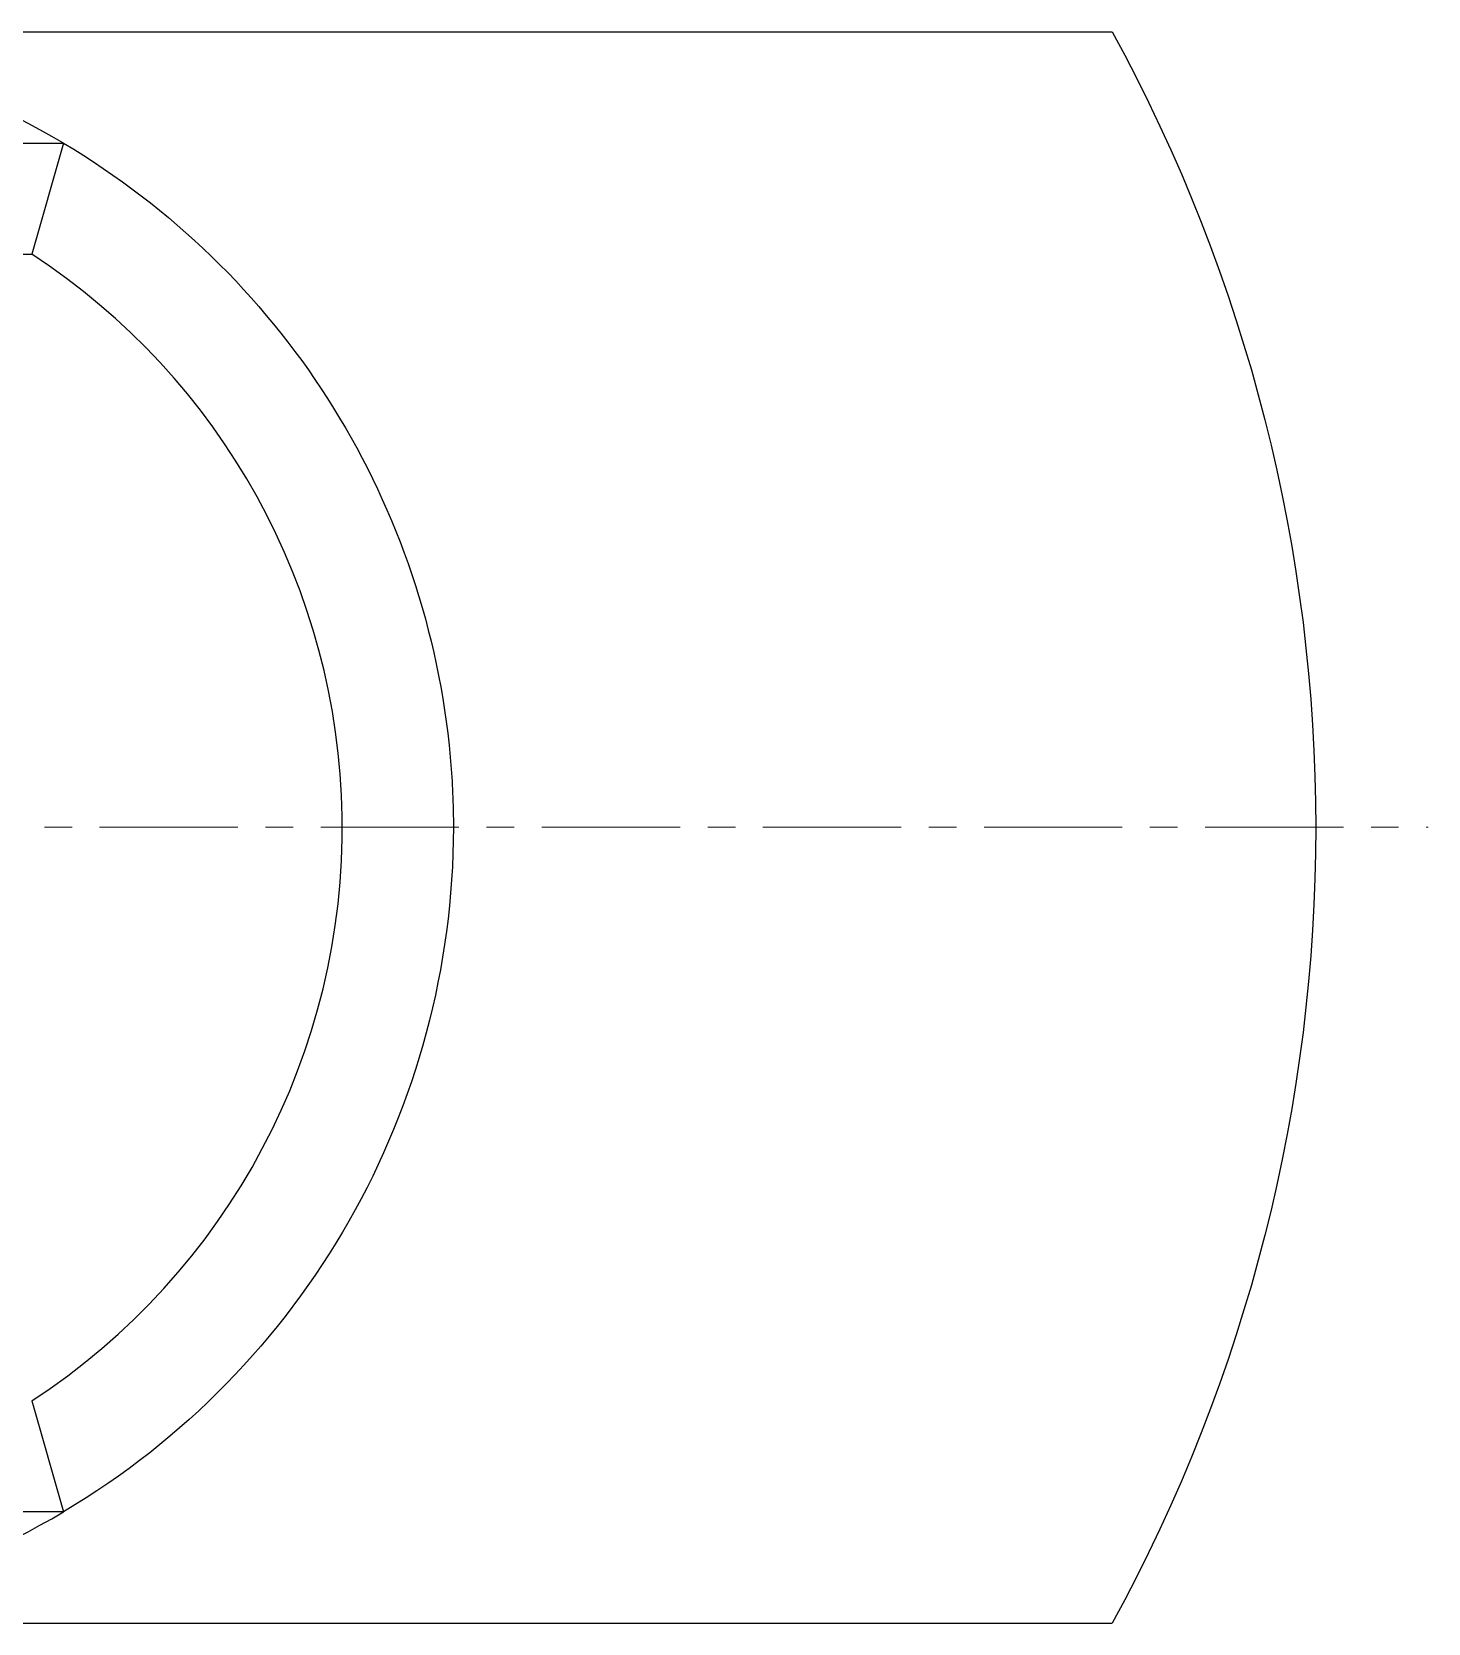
# Model space of a CAD drawing. Extents: x -9347 to 446, y 7 to 11650.
# Drawn here: x 354.39 to 367.02, y 147.55 to 161.95 of the extents above; entities that cross this region are included whole.
import ezdxf

# ---------------------------------------------------------------- set-up
doc = ezdxf.new("R2010")
doc.units = 0
doc.linetypes.add('CENTER', pattern=[2, 1.25, -0.25, 0.25, -0.25])
doc.linetypes.add('PHANTOM', pattern=[2.5, 1.25, -0.25, 0.25, -0.25, 0.25, -0.25])
for name, color, linetype, lineweight in [('right_center', 7, 'CENTER', 13), ('right_hidden', 7, 'PHANTOM', 13), ('right_model', 7, 'CONTINUOUS', 25)]:
    doc.layers.add(name, color=color, linetype=linetype, lineweight=lineweight)

msp = doc.modelspace()

# ---------------------------------------------------------------- linework, layer by layer
at = {"layer": 'right_center', "color": 1, "lineweight": 13}
msp.add_line((335.002, 154.754, -53.902), (367.019, 154.754, -53.902), dxfattribs=at)
at = {"layer": 'right_hidden'}
for p, q in [((364.161, 161.951, -53.902), (364.161, 161.951, -53.902)), ((364.161, 161.951, -53.902), (364.161, 161.951, -53.902)), ((364.161, 161.951, -53.902), (364.161, 161.951, -53.902)), ((364.161, 161.951, -53.902), (364.161, 161.951, -53.902)), ((364.161, 161.951, -53.902), (364.161, 161.951, -53.902)), ((364.161, 161.951, -53.902), (364.161, 161.951, -53.902)), ((364.161, 161.951, -53.902), (364.161, 161.951, -53.902)), ((364.161, 161.951, -53.902), (364.161, 161.951, -53.902)), ((364.161, 161.951, -53.902), (364.161, 161.951, -53.902)), ((364.161, 161.951, -53.902), (364.161, 161.951, -53.902)), ((364.161, 161.951, -53.902), (364.161, 161.951, -53.902)), ((364.161, 161.951, -53.902), (364.161, 161.951, -53.902)), ((364.161, 161.951, -53.902), (364.161, 161.951, -53.902)), ((364.161, 161.951, -53.902), (364.161, 161.951, -53.902)), ((364.161, 161.951, -53.902), (364.161, 161.951, -53.902)), ((364.161, 161.951, -53.902), (364.161, 161.951, -53.902)), ((354.389, 159.939, -53.902), (354.389, 159.939, -53.902)), ((354.389, 159.939, -53.902), (354.389, 159.939, -53.902)), ((354.389, 159.939, -53.902), (354.389, 159.939, -53.902)), ((354.389, 159.939, -53.902), (354.389, 159.939, -53.902)), ((354.389, 159.939, -53.902), (354.389, 159.939, -53.902)), ((354.389, 159.939, -53.902), (354.389, 159.939, -53.902)), ((354.389, 159.939, -53.902), (354.389, 159.939, -53.902)), ((354.389, 159.939, -53.902), (354.389, 159.939, -53.902)), ((354.389, 159.939, -53.902), (354.389, 159.939, -53.902)), ((354.389, 159.939, -53.902), (354.389, 159.939, -53.902)), ((354.389, 159.939, -53.902), (354.389, 159.939, -53.902)), ((354.389, 159.939, -53.902), (354.389, 159.939, -53.902)), ((354.389, 159.939, -53.902), (354.389, 159.939, -53.902)), ((354.389, 159.939, -53.902), (354.389, 159.939, -53.902)), ((354.389, 159.939, -53.902), (354.389, 159.939, -53.902)), ((354.389, 159.939, -53.902), (354.389, 159.939, -53.902)), ((354.389, 159.939, -53.902), (354.389, 159.939, -53.902)), ((354.389, 159.939, -53.902), (354.389, 159.939, -53.902)), ((354.389, 159.939, -53.902), (354.389, 159.939, -53.902)), ((354.389, 159.939, -53.902), (354.389, 159.939, -53.902)), ((354.389, 159.939, -53.902), (354.389, 159.939, -53.902)), ((354.389, 159.939, -53.902), (354.389, 159.939, -53.902)), ((354.389, 159.939, -53.902), (354.389, 159.939, -53.902)), ((354.389, 159.939, -53.902), (354.389, 159.939, -53.902)), ((354.389, 159.939, -53.902), (354.389, 159.939, -53.902)), ((354.389, 159.939, -53.902), (354.389, 159.939, -53.902)), ((354.389, 159.939, -53.902), (354.389, 159.939, -53.902)), ((354.389, 159.939, -53.902), (354.389, 159.939, -53.902)), ((354.389, 159.939, -53.902), (354.389, 159.939, -53.902)), ((354.389, 159.939, -53.902), (354.389, 159.939, -53.902)), ((354.389, 159.939, -53.902), (354.389, 159.939, -53.902)), ((354.389, 159.939, -53.902), (354.389, 159.939, -53.902)), ((354.389, 159.939, -53.902), (354.389, 159.939, -53.902)), ((354.389, 159.939, -53.902), (354.389, 159.939, -53.902)), ((354.389, 159.939, -53.902), (354.389, 159.939, -53.902)), ((354.389, 159.939, -53.902), (354.389, 159.939, -53.902)), ((354.389, 159.939, -53.902), (354.389, 159.939, -53.902)), ((354.389, 159.939, -53.902), (354.389, 159.939, -53.902)), ((354.389, 159.939, -53.902), (354.389, 159.939, -53.902)), ((354.389, 159.939, -53.902), (354.389, 159.939, -53.902)), ((354.389, 159.939, -53.902), (354.389, 159.939, -53.902)), ((354.389, 159.939, -53.902), (354.389, 159.939, -53.902)), ((354.389, 159.939, -53.902), (354.389, 159.939, -53.902)), ((354.389, 159.939, -53.902), (354.389, 159.939, -53.902)), ((354.389, 159.939, -53.902), (354.389, 159.939, -53.902)), ((354.389, 159.939, -53.902), (354.389, 159.939, -53.902)), ((354.389, 159.939, -53.902), (354.389, 159.939, -53.902)), ((358.164, 155.498, -53.902), (358.164, 155.498, -53.902)), ((358.164, 155.498, -53.902), (358.164, 155.498, -53.902)), ((358.164, 155.498, -53.902), (358.164, 155.498, -53.902)), ((358.164, 155.498, -53.902), (358.164, 155.498, -53.902)), ((358.164, 155.498, -53.902), (358.164, 155.498, -53.902)), ((358.164, 155.498, -53.902), (358.164, 155.498, -53.902)), ((358.164, 155.498, -53.902), (358.164, 155.498, -53.902)), ((358.164, 155.498, -53.902), (358.164, 155.498, -53.902)), ((358.164, 155.498, -53.902), (358.164, 155.498, -53.902)), ((358.164, 155.498, -53.902), (358.164, 155.498, -53.902)), ((358.164, 155.498, -53.902), (358.164, 155.498, -53.902)), ((358.164, 155.498, -53.902), (358.164, 155.498, -53.902)), ((358.164, 155.498, -53.902), (358.164, 155.498, -53.902)), ((358.164, 155.498, -53.902), (358.164, 155.498, -53.902)), ((358.164, 155.498, -53.902), (358.164, 155.498, -53.902)), ((358.164, 155.498, -53.902), (358.164, 155.498, -53.902)), ((358.164, 155.498, -53.902), (358.164, 155.498, -53.902)), ((358.164, 155.498, -53.902), (358.164, 155.498, -53.902)), ((358.164, 155.498, -53.902), (358.164, 155.498, -53.902)), ((358.164, 155.498, -53.902), (358.164, 155.498, -53.902)), ((358.164, 155.498, -53.902), (358.164, 155.498, -53.902)), ((358.164, 155.498, -53.902), (358.164, 155.498, -53.902)), ((358.164, 155.498, -53.902), (358.164, 155.498, -53.902)), ((358.164, 155.498, -53.902), (358.164, 155.498, -53.902)), ((358.164, 155.498, -53.902), (358.164, 155.498, -53.902)), ((358.164, 155.498, -53.902), (358.164, 155.498, -53.902)), ((358.164, 155.498, -53.902), (358.164, 155.498, -53.902)), ((358.164, 155.498, -53.902), (358.164, 155.498, -53.902)), ((358.164, 155.498, -53.902), (358.164, 155.498, -53.902)), ((358.164, 155.498, -53.902), (358.164, 155.498, -53.902)), ((358.164, 155.498, -53.902), (358.164, 155.498, -53.902)), ((358.164, 155.498, -53.902), (358.164, 155.498, -53.902)), ((358.164, 155.498, -53.902), (358.164, 155.498, -53.902)), ((358.164, 155.498, -53.902), (358.164, 155.498, -53.902)), ((358.164, 155.498, -53.902), (358.164, 155.498, -53.902)), ((358.164, 155.498, -53.902), (358.164, 155.498, -53.902)), ((358.164, 155.498, -53.902), (358.164, 155.498, -53.902)), ((358.164, 155.498, -53.902), (358.164, 155.498, -53.902)), ((358.164, 155.498, -53.902), (358.164, 155.498, -53.902)), ((358.164, 155.498, -53.902), (358.164, 155.498, -53.902)), ((354.389, 149.564, -53.902), (354.389, 149.564, -53.902)), ((364.161, 147.551, -53.902), (364.161, 147.551, -53.902)), ((364.161, 147.551, -53.902), (364.161, 147.551, -53.902)), ((364.161, 147.551, -53.902), (364.161, 147.551, -53.902)), ((364.161, 147.551, -53.902), (364.161, 147.551, -53.902)), ((364.161, 147.551, -53.902), (364.161, 147.551, -53.902)), ((364.161, 147.551, -53.902), (364.161, 147.551, -53.902)), ((364.161, 147.551, -53.902), (364.161, 147.551, -53.902)), ((364.161, 147.551, -53.902), (364.161, 147.551, -53.902)), ((364.161, 147.551, -53.902), (364.161, 147.551, -53.902)), ((364.161, 147.551, -53.902), (364.161, 147.551, -53.902)), ((364.161, 147.551, -53.902), (364.161, 147.551, -53.902)), ((364.161, 147.551, -53.902), (364.161, 147.551, -53.902)), ((364.161, 147.551, -53.902), (364.161, 147.551, -53.902)), ((364.161, 147.551, -53.902), (364.161, 147.551, -53.902)), ((364.161, 147.551, -53.902), (364.161, 147.551, -53.902)), ((364.161, 147.551, -53.902), (364.161, 147.551, -53.902)), ((364.161, 147.551, -53.902), (364.161, 147.551, -53.902)), ((364.161, 147.551, -53.902), (364.161, 147.551, -53.902)), ((364.161, 147.551, -53.902), (364.161, 147.551, -53.902)), ((364.161, 147.551, -53.902), (364.161, 147.551, -53.902)), ((364.161, 147.551, -53.902), (364.161, 147.551, -53.902)), ((364.161, 147.551, -53.902), (364.161, 147.551, -53.902)), ((364.161, 147.551, -53.902), (364.161, 147.551, -53.902))]:
    msp.add_line(p, q, dxfattribs=at)
at = {"layer": 'right_model'}
for p, q in [((351.002, 161.951, -53.902), (364.161, 161.951, -53.902)), ((351.002, 161.951, -53.902), (364.161, 161.951, -53.902)), ((351.002, 161.951, -53.902), (364.161, 161.951, -53.902)), ((351.002, 161.951, -53.902), (364.161, 161.951, -53.902)), ((351.002, 161.951, -53.902), (364.161, 161.951, -53.902)), ((351.002, 161.951, -53.902), (364.161, 161.951, -53.902)), ((351.002, 161.951, -53.902), (364.161, 161.951, -53.902)), ((351.002, 161.951, -53.902), (364.161, 161.951, -53.902)), ((351.002, 161.951, -53.902), (364.161, 161.951, -53.902)), ((351.002, 161.951, -53.902), (364.161, 161.951, -53.902)), ((351.002, 161.951, -53.902), (364.161, 161.951, -53.902)), ((351.002, 161.951, -53.902), (364.161, 161.951, -53.902)), ((351.002, 161.951, -53.902), (364.161, 161.951, -53.902)), ((351.002, 161.951, -53.902), (364.161, 161.951, -53.902)), ((347.328, 160.943, -53.902), (354.676, 160.943, -53.902)), ((347.328, 160.943, -53.902), (354.676, 160.943, -53.902)), ((347.328, 160.943, -53.902), (354.676, 160.943, -53.902)), ((347.328, 160.943, -53.902), (354.676, 160.943, -53.902)), ((347.328, 160.943, -53.902), (354.676, 160.943, -53.902)), ((347.328, 160.943, -53.902), (354.676, 160.943, -53.902)), ((354.676, 160.943, -53.902), (354.389, 159.939, -53.902)), ((354.676, 160.943, -53.902), (354.389, 159.939, -53.902)), ((354.676, 160.943, -53.902), (354.389, 159.939, -53.902)), ((354.676, 160.943, -53.902), (354.389, 159.939, -53.902)), ((354.676, 160.943, -53.902), (354.389, 159.939, -53.902)), ((354.676, 160.943, -53.902), (354.389, 159.939, -53.902)), ((354.676, 160.943, -53.902), (354.389, 159.939, -53.902)), ((354.676, 160.943, -53.902), (354.389, 159.939, -53.902)), ((347.616, 159.939, -53.902), (354.389, 159.939, -53.902)), ((347.616, 159.939, -53.902), (354.389, 159.939, -53.902)), ((347.616, 159.939, -53.902), (354.389, 159.939, -53.902)), ((347.616, 159.939, -53.902), (354.389, 159.939, -53.902)), ((347.616, 159.939, -53.902), (354.389, 159.939, -53.902)), ((347.616, 159.939, -53.902), (354.389, 159.939, -53.902)), ((347.616, 159.939, -53.902), (354.389, 159.939, -53.902)), ((347.616, 159.939, -53.902), (354.389, 159.939, -53.902)), ((347.616, 159.939, -53.902), (354.389, 159.939, -53.902)), ((347.616, 159.939, -53.902), (354.389, 159.939, -53.902)), ((347.616, 159.939, -53.902), (354.389, 159.939, -53.902)), ((347.616, 159.939, -53.902), (354.389, 159.939, -53.902)), ((347.616, 159.939, -53.902), (354.389, 159.939, -53.902)), ((347.616, 159.939, -53.902), (354.389, 159.939, -53.902)), ((347.616, 159.939, -53.902), (354.389, 159.939, -53.902)), ((347.616, 159.939, -53.902), (354.389, 159.939, -53.902)), ((347.616, 159.939, -53.902), (354.389, 159.939, -53.902)), ((347.616, 159.939, -53.902), (354.389, 159.939, -53.902)), ((347.616, 159.939, -53.902), (354.389, 159.939, -53.902)), ((347.616, 159.939, -53.902), (354.389, 159.939, -53.902)), ((347.616, 159.939, -53.902), (354.389, 159.939, -53.902)), ((347.616, 159.939, -53.902), (354.389, 159.939, -53.902)), ((347.616, 159.939, -53.902), (354.389, 159.939, -53.902)), ((347.616, 159.939, -53.902), (354.389, 159.939, -53.902)), ((347.616, 159.939, -53.902), (354.389, 159.939, -53.902)), ((347.616, 159.939, -53.902), (354.389, 159.939, -53.902)), ((347.616, 159.939, -53.902), (354.389, 159.939, -53.902)), ((347.616, 159.939, -53.902), (354.389, 159.939, -53.902)), ((347.616, 159.939, -53.902), (354.389, 159.939, -53.902)), ((347.616, 159.939, -53.902), (354.389, 159.939, -53.902)), ((347.616, 159.939, -53.902), (354.389, 159.939, -53.902)), ((347.616, 159.939, -53.902), (354.389, 159.939, -53.902)), ((347.616, 159.939, -53.902), (354.389, 159.939, -53.902)), ((347.616, 159.939, -53.902), (354.389, 159.939, -53.902)), ((347.616, 159.939, -53.902), (354.389, 159.939, -53.902)), ((347.616, 159.939, -53.902), (354.389, 159.939, -53.902)), ((347.616, 159.939, -53.902), (354.389, 159.939, -53.902)), ((347.616, 159.939, -53.902), (354.389, 159.939, -53.902)), ((347.616, 159.939, -53.902), (354.389, 159.939, -53.902)), ((347.616, 159.939, -53.902), (354.389, 159.939, -53.902)), ((347.616, 159.939, -53.902), (354.389, 159.939, -53.902)), ((347.616, 159.939, -53.902), (354.389, 159.939, -53.902)), ((347.616, 159.939, -53.902), (354.389, 159.939, -53.902)), ((347.616, 159.939, -53.902), (354.389, 159.939, -53.902)), ((347.616, 159.939, -53.902), (354.389, 159.939, -53.902)), ((347.616, 159.939, -53.902), (354.389, 159.939, -53.902)), ((347.616, 159.939, -53.902), (354.389, 159.939, -53.902)), ((347.616, 159.939, -53.902), (354.389, 159.939, -53.902)), ((347.616, 159.939, -53.902), (354.389, 159.939, -53.902)), ((347.616, 159.939, -53.902), (354.389, 159.939, -53.902)), ((347.616, 159.939, -53.902), (354.389, 159.939, -53.902)), ((347.616, 159.939, -53.902), (354.389, 159.939, -53.902)), ((347.616, 159.939, -53.902), (354.389, 159.939, -53.902)), ((354.389, 149.564, -53.902), (354.676, 148.56, -53.902)), ((354.389, 149.564, -53.902), (354.676, 148.56, -53.902)), ((354.389, 149.564, -53.902), (354.676, 148.56, -53.902)), ((354.389, 149.564, -53.902), (354.676, 148.56, -53.902)), ((354.389, 149.564, -53.902), (354.676, 148.56, -53.902)), ((354.389, 149.564, -53.902), (354.676, 148.56, -53.902)), ((354.389, 149.564, -53.902), (354.676, 148.56, -53.902)), ((354.389, 149.564, -53.902), (354.676, 148.56, -53.902)), ((354.389, 149.564, -53.902), (354.676, 148.56, -53.902)), ((354.389, 149.564, -53.902), (354.676, 148.56, -53.902)), ((354.389, 149.564, -53.902), (354.676, 148.56, -53.902)), ((354.389, 149.564, -53.902), (354.676, 148.56, -53.902)), ((354.389, 149.564, -53.902), (354.676, 148.56, -53.902)), ((354.389, 149.564, -53.902), (354.676, 148.56, -53.902)), ((354.389, 149.564, -53.902), (354.676, 148.56, -53.902)), ((354.389, 149.564, -53.902), (354.676, 148.56, -53.902)), ((354.389, 149.564, -53.902), (354.676, 148.56, -53.902)), ((354.389, 149.564, -53.902), (354.676, 148.56, -53.902)), ((354.389, 149.564, -53.902), (354.676, 148.56, -53.902)), ((354.389, 149.564, -53.902), (354.676, 148.56, -53.902)), ((354.389, 149.564, -53.902), (354.676, 148.56, -53.902)), ((354.389, 149.564, -53.902), (354.676, 148.56, -53.902)), ((354.389, 149.564, -53.902), (354.676, 148.56, -53.902)), ((354.389, 149.564, -53.902), (354.676, 148.56, -53.902)), ((354.389, 149.564, -53.902), (354.676, 148.56, -53.902)), ((354.389, 149.564, -53.902), (354.676, 148.56, -53.902)), ((354.389, 149.564, -53.902), (354.676, 148.56, -53.902)), ((354.389, 149.564, -53.902), (354.676, 148.56, -53.902)), ((354.389, 149.564, -53.902), (354.676, 148.56, -53.902)), ((354.389, 149.564, -53.902), (354.676, 148.56, -53.902)), ((354.389, 149.564, -53.902), (354.676, 148.56, -53.902)), ((354.389, 149.564, -53.902), (354.676, 148.56, -53.902)), ((354.389, 149.564, -53.902), (354.676, 148.56, -53.902)), ((354.389, 149.564, -53.902), (354.676, 148.56, -53.902)), ((354.389, 149.564, -53.902), (354.676, 148.56, -53.902)), ((354.389, 149.564, -53.902), (354.676, 148.56, -53.902)), ((354.389, 149.564, -53.902), (354.676, 148.56, -53.902)), ((354.389, 149.564, -53.902), (354.676, 148.56, -53.902)), ((354.389, 149.564, -53.902), (354.676, 148.56, -53.902)), ((354.389, 149.564, -53.902), (354.676, 148.56, -53.902)), ((354.389, 149.564, -53.902), (354.676, 148.56, -53.902)), ((354.389, 149.564, -53.902), (354.676, 148.56, -53.902)), ((354.389, 149.564, -53.902), (354.676, 148.56, -53.902)), ((354.676, 148.56, -53.902), (347.328, 148.56, -53.902)), ((354.676, 148.56, -53.902), (347.328, 148.56, -53.902)), ((354.676, 148.56, -53.902), (347.328, 148.56, -53.902)), ((354.676, 148.56, -53.902), (347.328, 148.56, -53.902)), ((354.676, 148.56, -53.902), (347.328, 148.56, -53.902)), ((354.676, 148.56, -53.902), (347.328, 148.56, -53.902)), ((354.676, 148.56, -53.902), (347.328, 148.56, -53.902)), ((351.002, 147.551, -53.902), (364.161, 147.551, -53.902)), ((351.002, 147.551, -53.902), (364.161, 147.551, -53.902)), ((351.002, 147.551, -53.902), (364.161, 147.551, -53.902)), ((351.002, 147.551, -53.902), (364.161, 147.551, -53.902)), ((351.002, 147.551, -53.902), (364.161, 147.551, -53.902)), ((351.002, 147.551, -53.902), (364.161, 147.551, -53.902)), ((351.002, 147.551, -53.902), (364.161, 147.551, -53.902)), ((351.002, 147.551, -53.902), (364.161, 147.551, -53.902)), ((351.002, 147.551, -53.902), (364.161, 147.551, -53.902)), ((351.002, 147.551, -53.902), (364.161, 147.551, -53.902)), ((351.002, 147.551, -53.902), (364.161, 147.551, -53.902)), ((351.002, 147.551, -53.902), (364.161, 147.551, -53.902)), ((351.002, 147.551, -53.902), (364.161, 147.551, -53.902)), ((351.002, 147.551, -53.902), (364.161, 147.551, -53.902)), ((351.002, 147.551, -53.902), (364.161, 147.551, -53.902)), ((351.002, 147.551, -53.902), (364.161, 147.551, -53.902)), ((351.002, 147.551, -53.902), (364.161, 147.551, -53.902)), ((351.002, 147.551, -53.902), (364.161, 147.551, -53.902)), ((351.002, 147.551, -53.902), (364.161, 147.551, -53.902)), ((351.002, 147.551, -53.902), (364.161, 147.551, -53.902)), ((351.002, 147.551, -53.902), (364.161, 147.551, -53.902)), ((351.002, 147.551, -53.902), (364.161, 147.551, -53.902))]:
    msp.add_line(p, q, dxfattribs=at)
for centre, radius, start, end in [((351.002, 154.751, 39.825), 7.2, 59.3161, 120.6839), ((351.002, 154.751, 39.825), 7.2, 59.3161, 120.6839), ((351.002, 154.751, 39.825), 7.2, 59.3161, 120.6839), ((351.002, 154.751, 39.825), 7.2, 59.3161, 120.6839), ((351.002, 154.751, 39.825), 7.2, 59.3161, 120.6839), ((351.002, 154.751, 39.825), 7.2, 59.3161, 120.6839), ((351.002, 154.751, 39.825), 7.2, 59.3161, 120.6839), ((351.002, 154.751, 39.825), 7.2, 59.3161, 120.6839), ((351.002, 154.751, 39.825), 7.2, 59.3161, 120.6839), ((351.002, 154.751, 39.825), 7.2, 59.3161, 120.6839), ((351.002, 154.751, 39.825), 7.2, 59.3161, 120.6839), ((351.002, 154.751, 39.825), 7.2, 59.3161, 120.6839), ((351.002, 154.751, 39.825), 7.2, 59.3161, 120.6839), ((351.002, 154.751, 39.825), 7.2, 59.3161, 120.6839), ((351.002, 154.751, 39.825), 7.2, 59.3161, 120.6839), ((351.002, 154.751, 39.825), 7.2, 59.3161, 120.6839), ((351.002, 154.751, 39.825), 7.2, 59.3161, 120.6839), ((351.002, 154.751, 39.825), 7.2, 59.3161, 120.6839), ((351.002, 154.751, 39.825), 7.2, 59.3161, 120.6839), ((351.002, 154.751, 39.825), 7.2, 59.3161, 120.6839), ((351.002, 154.751, 39.825), 7.2, 59.3161, 120.6839), ((351.002, 154.751, 39.825), 7.2, 59.3161, 120.6839), ((351.002, 154.751, 39.825), 7.2, 59.3161, 120.6839), ((351.002, 154.751, 39.825), 7.2, 59.3161, 120.6839), ((351.002, 154.751, 39.825), 7.2, 59.3161, 120.6839), ((351.002, 154.751, 39.825), 7.2, 59.3161, 120.6839), ((351.002, 154.751, 39.825), 7.2, 59.3161, 120.6839), ((351.002, 154.751, 39.825), 7.2, 59.3161, 120.6839), ((351.002, 154.751, 39.825), 7.2, 59.3161, 120.6839), ((351.002, 154.751, 39.825), 7.2, 59.3161, 120.6839), ((351.002, 154.751, 39.825), 7.2, 59.3161, 120.6839), ((351.002, 154.751, 39.825), 7.2, 59.3161, 120.6839), ((351.002, 154.751, 39.825), 7.2, 59.3161, 120.6839), ((351.002, 154.751, 53.902), 6.195, 0.9249, 56.8663), ((351.002, 154.751, 53.902), 6.195, 0.9249, 56.8663), ((351.002, 154.751, 53.902), 6.195, 0.9249, 56.8663), ((351.002, 154.751, 53.902), 6.195, 0.9249, 56.8663), ((351.002, 154.751, 53.902), 6.195, 0.9249, 56.8663), ((351.002, 154.751, 53.902), 6.195, 0.9249, 56.8663), ((351.002, 154.751, 53.902), 6.195, 0.9249, 56.8663), ((351.002, 154.751, 53.902), 6.195, 0.9249, 56.8663), ((351.002, 154.751, 53.902), 6.195, 0.9249, 56.8663), ((351.002, 154.751, 53.902), 6.195, 0.9249, 56.8663), ((351.002, 154.751, 53.902), 6.195, 0.9249, 56.8663), ((351.002, 154.751, 53.902), 6.195, 0.9249, 56.8663), ((351.002, 154.751, 53.902), 6.195, 0.9249, 56.8663), ((351.002, 154.751, 53.902), 6.195, 0.9249, 56.8663), ((351.002, 154.751, 53.902), 6.195, 0.9249, 56.8663), ((351.002, 154.751, 53.902), 6.195, 0.9249, 56.8663), ((351.002, 154.751, 53.902), 6.195, 0.9249, 56.8663), ((351.002, 154.751, 53.902), 6.195, 0.9249, 56.8663), ((351.002, 154.751, 53.902), 6.195, 0.9249, 56.8663), ((351.002, 154.751, 53.902), 6.195, 0.9249, 56.8663), ((351.002, 154.751, 53.902), 6.195, 0.9249, 56.8663), ((351.002, 154.751, 53.902), 6.195, 0.9249, 56.8663), ((351.002, 154.751, 53.902), 6.195, 0.9249, 56.8663), ((351.002, 154.751, 53.902), 6.195, 0.9249, 56.8663), ((351.002, 154.751, 53.902), 6.195, 0.9249, 56.8663), ((351.002, 154.751, 53.902), 6.195, 0.9249, 56.8663), ((351.002, 154.751, 53.902), 6.195, 0.9249, 56.8663), ((351.002, 154.751, 53.902), 6.195, 0.9249, 56.8663), ((351.002, 154.751, 53.902), 6.195, 0.9249, 56.8663), ((351.002, 154.751, 53.902), 6.195, 0.9249, 56.8663), ((351.002, 154.751, 53.902), 6.195, 0.9249, 56.8663), ((351.002, 154.751, 53.902), 6.195, 0.9249, 56.8663), ((351.002, 154.751, 53.902), 6.195, 0.9249, 56.8663), ((351.002, 154.751, 53.902), 6.195, 0.9249, 56.8663), ((351.002, 154.751, 53.902), 6.195, 0.9249, 56.8663), ((351.002, 154.751, 53.902), 6.195, 0.9249, 56.8663), ((351.002, 154.751, 53.902), 6.195, 0.9249, 56.8663), ((351.002, 154.751, 53.902), 6.195, 0.9249, 56.8663), ((351.002, 154.751, 53.902), 6.195, 0.9249, 56.8663), ((351.002, 154.751, 53.902), 6.195, 0.9249, 56.8663), ((351.002, 154.751, 53.902), 6.195, 0.9249, 56.8663), ((351.002, 154.751, 53.902), 6.195, 0.9249, 56.8663), ((351.002, 154.751, 53.902), 6.195, 0.9249, 56.8663), ((351.002, 154.751, 53.902), 6.195, 0.9249, 56.8663), ((351.002, 154.751, 53.902), 6.195, 0.9249, 56.8663), ((351.002, 154.751, 53.902), 6.195, 0.9249, 56.8663), ((351.002, 154.751, 53.902), 6.195, 0.9249, 56.8663), ((351.002, 154.751, 53.902), 6.195, 0.9249, 56.8663), ((351.002, 154.751, 53.902), 6.195, 0.9249, 56.8663), ((351.002, 154.751, 53.902), 6.195, 0.9249, 56.8663), ((351.002, 154.751, 53.902), 6.195, 0.9249, 56.8663), ((351.002, 154.751, 53.902), 6.195, 0.9249, 56.8663), ((351.002, 154.751, 53.902), 6.195, 0.9249, 56.8663), ((351.002, 154.751, 53.902), 6.195, 0.9249, 56.8663), ((351.002, 154.751, 53.902), 6.195, 303.1337, 0.9249), ((351.002, 154.751, 53.902), 6.195, 303.1337, 0.9249), ((351.002, 154.751, 53.902), 6.195, 303.1337, 0.9249), ((351.002, 154.751, 53.902), 6.195, 303.1337, 0.9249), ((351.002, 154.751, 53.902), 6.195, 303.1337, 0.9249), ((351.002, 154.751, 53.902), 6.195, 303.1337, 0.9249), ((351.002, 154.751, 53.902), 6.195, 303.1337, 0.9249), ((351.002, 154.751, 53.902), 6.195, 303.1337, 0.9249), ((351.002, 154.751, 53.902), 6.195, 303.1337, 0.9249), ((351.002, 154.751, 53.902), 6.195, 303.1337, 0.9249), ((351.002, 154.751, 53.902), 6.195, 303.1337, 0.9249), ((351.002, 154.751, 53.902), 6.195, 303.1337, 0.9249), ((351.002, 154.751, 53.902), 6.195, 303.1337, 0.9249), ((351.002, 154.751, 53.902), 6.195, 303.1337, 0.9249), ((351.002, 154.751, 53.902), 6.195, 303.1337, 0.9249), ((351.002, 154.751, 53.902), 6.195, 303.1337, 0.9249), ((351.002, 154.751, 53.902), 6.195, 303.1337, 0.9249), ((351.002, 154.751, 53.902), 6.195, 303.1337, 0.9249), ((351.002, 154.751, 53.902), 6.195, 303.1337, 0.9249), ((351.002, 154.751, 53.902), 6.195, 303.1337, 0.9249), ((351.002, 154.751, 53.902), 6.195, 303.1337, 0.9249), ((351.002, 154.751, 53.902), 6.195, 303.1337, 0.9249), ((351.002, 154.751, 53.902), 6.195, 303.1337, 0.9249), ((351.002, 154.751, 53.902), 6.195, 303.1337, 0.9249), ((351.002, 154.751, 53.902), 6.195, 303.1337, 0.9249), ((351.002, 154.751, 53.902), 6.195, 303.1337, 0.9249), ((351.002, 154.751, 53.902), 6.195, 303.1337, 0.9249), ((351.002, 154.751, 53.902), 6.195, 303.1337, 0.9249), ((351.002, 154.751, 53.902), 6.195, 303.1337, 0.9249), ((351.002, 154.751, 53.902), 6.195, 303.1337, 0.9249), ((351.002, 154.751, 53.902), 6.195, 303.1337, 0.9249), ((351.002, 154.751, 53.902), 6.195, 303.1337, 0.9249), ((351.002, 154.751, 53.902), 6.195, 303.1337, 0.9249), ((351.002, 154.751, 53.902), 6.195, 303.1337, 0.9249), ((351.002, 154.751, 53.902), 6.195, 303.1337, 0.9249), ((351.002, 154.751, 53.902), 6.195, 303.1337, 0.9249), ((351.002, 154.751, 53.902), 6.195, 303.1337, 0.9249), ((351.002, 154.751, 53.902), 6.195, 303.1337, 0.9249), ((351.002, 154.751, 53.902), 6.195, 303.1337, 0.9249), ((351.002, 154.751, 53.902), 6.195, 303.1337, 0.9249), ((351.002, 154.751, 53.902), 6.195, 303.1337, 0.9249), ((351.002, 154.751, 53.902), 6.195, 303.1337, 0.9249), ((351.002, 154.751, 53.902), 6.195, 303.1337, 0.9249), ((351.002, 154.751, 53.902), 6.195, 303.1337, 0.9249), ((351.002, 154.751, 53.902), 6.195, 303.1337, 0.9249), ((351.002, 154.751, 53.902), 6.195, 303.1337, 0.9249), ((351.002, 154.751, 53.902), 6.195, 303.1337, 0.9249), ((351.002, 154.751, 53.902), 6.195, 303.1337, 0.9249), ((351.002, 154.751, 53.902), 6.195, 303.1337, 0.9249), ((351.002, 154.751, 53.902), 6.195, 303.1337, 0.9249), ((351.002, 154.751, 39.825), 7.2, 239.3161, 300.6839), ((351.002, 154.751, 39.825), 7.2, 239.3161, 300.6839), ((351.002, 154.751, 39.825), 7.2, 239.3161, 300.6839), ((351.002, 154.751, 39.825), 7.2, 239.3161, 300.6839), ((351.002, 154.751, 39.825), 7.2, 239.3161, 300.6839), ((351.002, 154.751, 39.825), 7.2, 239.3161, 300.6839), ((351.002, 154.751, 39.825), 7.2, 239.3161, 300.6839), ((351.002, 154.751, 39.825), 7.2, 239.3161, 300.6839), ((351.002, 154.751, 39.825), 7.2, 239.3161, 300.6839), ((351.002, 154.751, 39.825), 7.2, 239.3161, 300.6839), ((351.002, 154.751, 39.825), 7.2, 239.3161, 300.6839), ((351.002, 154.751, 39.825), 7.2, 239.3161, 300.6839), ((351.002, 154.751, 39.825), 7.2, 239.3161, 300.6839), ((351.002, 154.751, 39.825), 7.2, 239.3161, 300.6839), ((351.002, 154.751, 39.825), 7.2, 239.3161, 300.6839), ((351.002, 154.751, 39.825), 7.2, 239.3161, 300.6839), ((351.002, 154.751, 39.825), 7.2, 239.3161, 300.6839), ((351.002, 154.751, 39.825), 7.2, 239.3161, 300.6839)]:
    msp.add_arc(centre, radius, start, end, dxfattribs=at)
at = {"layer": 'right_model', "extrusion": (-1e-16, 0, -1)}
for centre, radius, start, end in [((-351.002, 154.751, 33.902), 15, 151.3146, 208.6854), ((-351.002, 154.751, 33.902), 15, 151.3146, 208.6854), ((-351.002, 154.751, 33.902), 15, 151.3146, 208.6854), ((-351.002, 154.751, 33.902), 15, 151.3146, 208.6854), ((-351.002, 154.751, 33.902), 15, 151.3146, 208.6854), ((-351.002, 154.751, 33.902), 15, 151.3146, 208.6854), ((-351.002, 154.751, 33.902), 15, 151.3146, 208.6854), ((-351.002, 154.751, 33.902), 15, 151.3146, 208.6854), ((-351.002, 154.751, 33.902), 15, 151.3146, 208.6854), ((-351.002, 154.751, 33.902), 15, 151.3146, 208.6854), ((-351.002, 154.751, 33.902), 15, 151.3146, 208.6854), ((-351.002, 154.751, 33.902), 15, 151.3146, 208.6854), ((-350.985, 154.742, -39.825), 7.217, 120.7623, 173.9872), ((-350.985, 154.742, -39.825), 7.217, 120.7623, 173.9872), ((-350.985, 154.742, -39.825), 7.217, 120.7623, 173.9872), ((-350.985, 154.742, -39.825), 7.217, 120.7623, 173.9872), ((-350.985, 154.742, -39.825), 7.217, 120.7623, 173.9872), ((-350.985, 154.742, -39.825), 7.217, 120.7623, 173.9872), ((-350.985, 154.742, -39.825), 7.217, 120.7623, 173.9872), ((-350.985, 154.742, -39.825), 7.217, 120.7623, 173.9872), ((-350.985, 154.742, -39.825), 7.217, 120.7623, 173.9872), ((-350.985, 154.742, -39.825), 7.217, 120.7623, 173.9872), ((-350.985, 154.742, -39.825), 7.217, 120.7623, 173.9872), ((-350.985, 154.742, -39.825), 7.217, 120.7623, 173.9872), ((-350.985, 154.742, -39.825), 7.217, 120.7623, 173.9872), ((-350.985, 154.742, -39.825), 7.217, 120.7623, 173.9872), ((-350.985, 154.742, -39.825), 7.217, 120.7623, 173.9872), ((-350.985, 154.742, -39.825), 7.217, 120.7623, 173.9872), ((-350.985, 154.742, -39.825), 7.217, 120.7623, 173.9872), ((-350.985, 154.742, -39.825), 7.217, 120.7623, 173.9872), ((-350.985, 154.742, -39.825), 7.217, 120.7623, 173.9872), ((-350.985, 154.742, -39.825), 7.217, 120.7623, 173.9872), ((-350.985, 154.742, -39.825), 7.217, 120.7623, 173.9872), ((-350.985, 154.742, -39.825), 7.217, 120.7623, 173.9872), ((-350.985, 154.742, -39.825), 7.217, 120.7623, 173.9872), ((-350.985, 154.742, -39.825), 7.217, 120.7623, 173.9872), ((-350.985, 154.742, -39.825), 7.217, 120.7623, 173.9872), ((-350.985, 154.742, -39.825), 7.217, 120.7623, 173.9872), ((-350.985, 154.742, -39.825), 7.217, 120.7623, 173.9872), ((-350.985, 154.742, -39.825), 7.217, 120.7623, 173.9872), ((-350.985, 154.742, -39.825), 7.217, 120.7623, 173.9872), ((-350.985, 154.742, -39.825), 7.217, 120.7623, 173.9872), ((-350.985, 154.742, -39.825), 7.217, 120.7623, 173.9872), ((-350.985, 154.742, -39.825), 7.217, 120.7623, 173.9872), ((-350.985, 154.742, -39.825), 7.217, 120.7623, 173.9872), ((-350.985, 154.742, -39.825), 7.217, 120.7623, 173.9872), ((-350.985, 154.742, -39.825), 7.217, 120.7623, 173.9872), ((-350.985, 154.742, -39.825), 7.217, 120.7623, 173.9872), ((-350.985, 154.742, -39.825), 7.217, 120.7623, 173.9872), ((-350.985, 154.742, -39.825), 7.217, 120.7623, 173.9872), ((-350.985, 154.742, -39.825), 7.217, 120.7623, 173.9872), ((-350.985, 154.742, -39.825), 7.217, 120.7623, 173.9872), ((-350.985, 154.742, -39.825), 7.217, 120.7623, 173.9872), ((-350.985, 154.742, -39.825), 7.217, 173.9872, 178.6265), ((-350.985, 154.742, -39.825), 7.217, 173.9872, 178.6265), ((-350.985, 154.742, -39.825), 7.217, 173.9872, 178.6265), ((-350.985, 154.742, -39.825), 7.217, 173.9872, 178.6265), ((-350.985, 154.742, -39.825), 7.217, 173.9872, 178.6265), ((-350.985, 154.742, -39.825), 7.217, 173.9872, 178.6265), ((-350.985, 154.742, -39.825), 7.217, 173.9872, 178.6265), ((-350.985, 154.742, -39.825), 7.217, 173.9872, 178.6265), ((-350.985, 154.742, -39.825), 7.217, 173.9872, 178.6265), ((-350.985, 154.742, -39.825), 7.217, 173.9872, 178.6265), ((-350.985, 154.742, -39.825), 7.217, 173.9872, 178.6265), ((-350.985, 154.742, -39.825), 7.217, 173.9872, 178.6265), ((-350.985, 154.742, -39.825), 7.217, 173.9872, 178.6265), ((-350.985, 154.742, -39.825), 7.217, 173.9872, 178.6265), ((-350.985, 154.742, -39.825), 7.217, 173.9872, 178.6265), ((-350.985, 154.742, -39.825), 7.217, 173.9872, 178.6265), ((-350.985, 154.742, -39.825), 7.217, 173.9872, 178.6265), ((-350.985, 154.742, -39.825), 7.217, 173.9872, 178.6265), ((-350.985, 154.742, -39.825), 7.217, 173.9872, 178.6265), ((-350.985, 154.742, -39.825), 7.217, 178.6265, 179.9215), ((-350.985, 154.742, -39.825), 7.217, 178.6265, 179.9215), ((-350.985, 154.742, -39.825), 7.217, 178.6265, 179.9215), ((-350.985, 154.742, -39.825), 7.217, 178.6265, 179.9215), ((-350.985, 154.742, -39.825), 7.217, 178.6265, 179.9215), ((-350.985, 154.742, -39.825), 7.217, 178.6265, 179.9215), ((-350.985, 154.742, -39.825), 7.217, 178.6265, 179.9215), ((-350.985, 154.742, -39.825), 7.217, 178.6265, 179.9215), ((-350.985, 154.742, -39.825), 7.217, 178.6265, 179.9215), ((-350.985, 154.742, -39.825), 7.217, 178.6265, 179.9215), ((-350.985, 154.742, -39.825), 7.217, 178.6265, 179.9215), ((-350.985, 154.742, -39.825), 7.217, 178.6265, 179.9215), ((-350.985, 154.742, -39.825), 7.217, 178.6265, 179.9215), ((-350.985, 154.742, -39.825), 7.217, 178.6265, 179.9215), ((-350.985, 154.742, -39.825), 7.217, 178.6265, 179.9215), ((-350.985, 154.742, -39.825), 7.217, 178.6265, 179.9215), ((-350.985, 154.742, -39.825), 7.217, 178.6265, 179.9215), ((-350.985, 154.742, -39.825), 7.217, 178.6265, 179.9215), ((-350.985, 154.742, -39.825), 7.217, 178.6265, 179.9215), ((-350.985, 154.742, -39.825), 7.217, 178.6265, 179.9215), ((-350.985, 154.742, -39.825), 7.217, 178.6265, 179.9215), ((-350.985, 154.742, -39.825), 7.217, 178.6265, 179.9215), ((-350.985, 154.742, -39.825), 7.217, 178.6265, 179.9215), ((-350.985, 154.742, -39.825), 7.217, 178.6265, 179.9215), ((-350.985, 154.742, -39.825), 7.217, 178.6265, 179.9215), ((-350.985, 154.742, -39.825), 7.217, 178.6265, 179.9215), ((-350.985, 154.742, -39.825), 7.217, 178.6265, 179.9215), ((-350.985, 154.742, -39.825), 7.217, 178.6265, 179.9215), ((-350.985, 154.742, -39.825), 7.217, 178.6265, 179.9215), ((-350.985, 154.742, -39.825), 7.217, 178.6265, 179.9215), ((-350.985, 154.742, -39.825), 7.217, 178.6265, 179.9215), ((-350.985, 154.742, -39.825), 7.217, 178.6265, 179.9215), ((-350.985, 154.742, -39.825), 7.217, 178.6265, 179.9215), ((-350.985, 154.742, -39.825), 7.217, 178.6265, 179.9215), ((-350.985, 154.742, -39.825), 7.217, 178.6265, 179.9215), ((-350.985, 154.742, -39.825), 7.217, 178.6265, 179.9215), ((-350.985, 154.742, -39.825), 7.217, 178.6265, 179.9215), ((-350.985, 154.742, -39.825), 7.217, 178.6265, 179.9215), ((-350.985, 154.742, -39.825), 7.217, 178.6265, 179.9215), ((-350.985, 154.742, -39.825), 7.217, 178.6265, 179.9215), ((-350.985, 154.742, -39.825), 7.217, 178.6265, 179.9215), ((-350.985, 154.742, -39.825), 7.217, 178.6265, 179.9215), ((-350.985, 154.742, -39.825), 7.217, 178.6265, 179.9215), ((-350.985, 154.742, -39.825), 7.217, 178.6265, 179.9215), ((-350.985, 154.742, -39.825), 7.217, 178.6265, 179.9215), ((-350.985, 154.742, -39.825), 7.217, 178.6265, 179.9215), ((-350.985, 154.761, -39.825), 7.217, 180.0785, 239.2377), ((-350.985, 154.761, -39.825), 7.217, 180.0785, 239.2377), ((-350.985, 154.761, -39.825), 7.217, 180.0785, 239.2377), ((-350.985, 154.761, -39.825), 7.217, 180.0785, 239.2377), ((-350.985, 154.761, -39.825), 7.217, 180.0785, 239.2377), ((-350.985, 154.761, -39.825), 7.217, 180.0785, 239.2377), ((-350.985, 154.761, -39.825), 7.217, 180.0785, 239.2377), ((-350.985, 154.761, -39.825), 7.217, 180.0785, 239.2377), ((-350.985, 154.761, -39.825), 7.217, 180.0785, 239.2377), ((-350.985, 154.761, -39.825), 7.217, 180.0785, 239.2377), ((-350.985, 154.761, -39.825), 7.217, 180.0785, 239.2377), ((-350.985, 154.761, -39.825), 7.217, 180.0785, 239.2377), ((-350.985, 154.761, -39.825), 7.217, 180.0785, 239.2377), ((-350.985, 154.761, -39.825), 7.217, 180.0785, 239.2377), ((-350.985, 154.761, -39.825), 7.217, 180.0785, 239.2377), ((-350.985, 154.761, -39.825), 7.217, 180.0785, 239.2377), ((-350.985, 154.761, -39.825), 7.217, 180.0785, 239.2377), ((-350.985, 154.761, -39.825), 7.217, 180.0785, 239.2377), ((-350.985, 154.761, -39.825), 7.217, 180.0785, 239.2377), ((-350.985, 154.761, -39.825), 7.217, 180.0785, 239.2377), ((-350.985, 154.761, -39.825), 7.217, 180.0785, 239.2377), ((-350.985, 154.761, -39.825), 7.217, 180.0785, 239.2377), ((-350.985, 154.761, -39.825), 7.217, 180.0785, 239.2377), ((-350.985, 154.761, -39.825), 7.217, 180.0785, 239.2377), ((-350.985, 154.761, -39.825), 7.217, 180.0785, 239.2377), ((-350.985, 154.761, -39.825), 7.217, 180.0785, 239.2377), ((-350.985, 154.761, -39.825), 7.217, 180.0785, 239.2377), ((-350.985, 154.761, -39.825), 7.217, 180.0785, 239.2377), ((-350.985, 154.761, -39.825), 7.217, 180.0785, 239.2377), ((-350.985, 154.761, -39.825), 7.217, 180.0785, 239.2377), ((-350.985, 154.761, -39.825), 7.217, 180.0785, 239.2377), ((-350.985, 154.761, -39.825), 7.217, 180.0785, 239.2377), ((-350.985, 154.761, -39.825), 7.217, 180.0785, 239.2377), ((-350.985, 154.761, -39.825), 7.217, 180.0785, 239.2377), ((-350.985, 154.761, -39.825), 7.217, 180.0785, 239.2377), ((-350.985, 154.761, -39.825), 7.217, 180.0785, 239.2377), ((-350.985, 154.761, -39.825), 7.217, 180.0785, 239.2377), ((-350.985, 154.761, -39.825), 7.217, 180.0785, 239.2377), ((-350.985, 154.761, -39.825), 7.217, 180.0785, 239.2377), ((-350.985, 154.761, -39.825), 7.217, 180.0785, 239.2377), ((-350.985, 154.761, -39.825), 7.217, 180.0785, 239.2377), ((-350.985, 154.761, -39.825), 7.217, 180.0785, 239.2377)]:
    msp.add_arc(centre, radius, start, end, dxfattribs=at)

doc.saveas('drawing.dxf')
